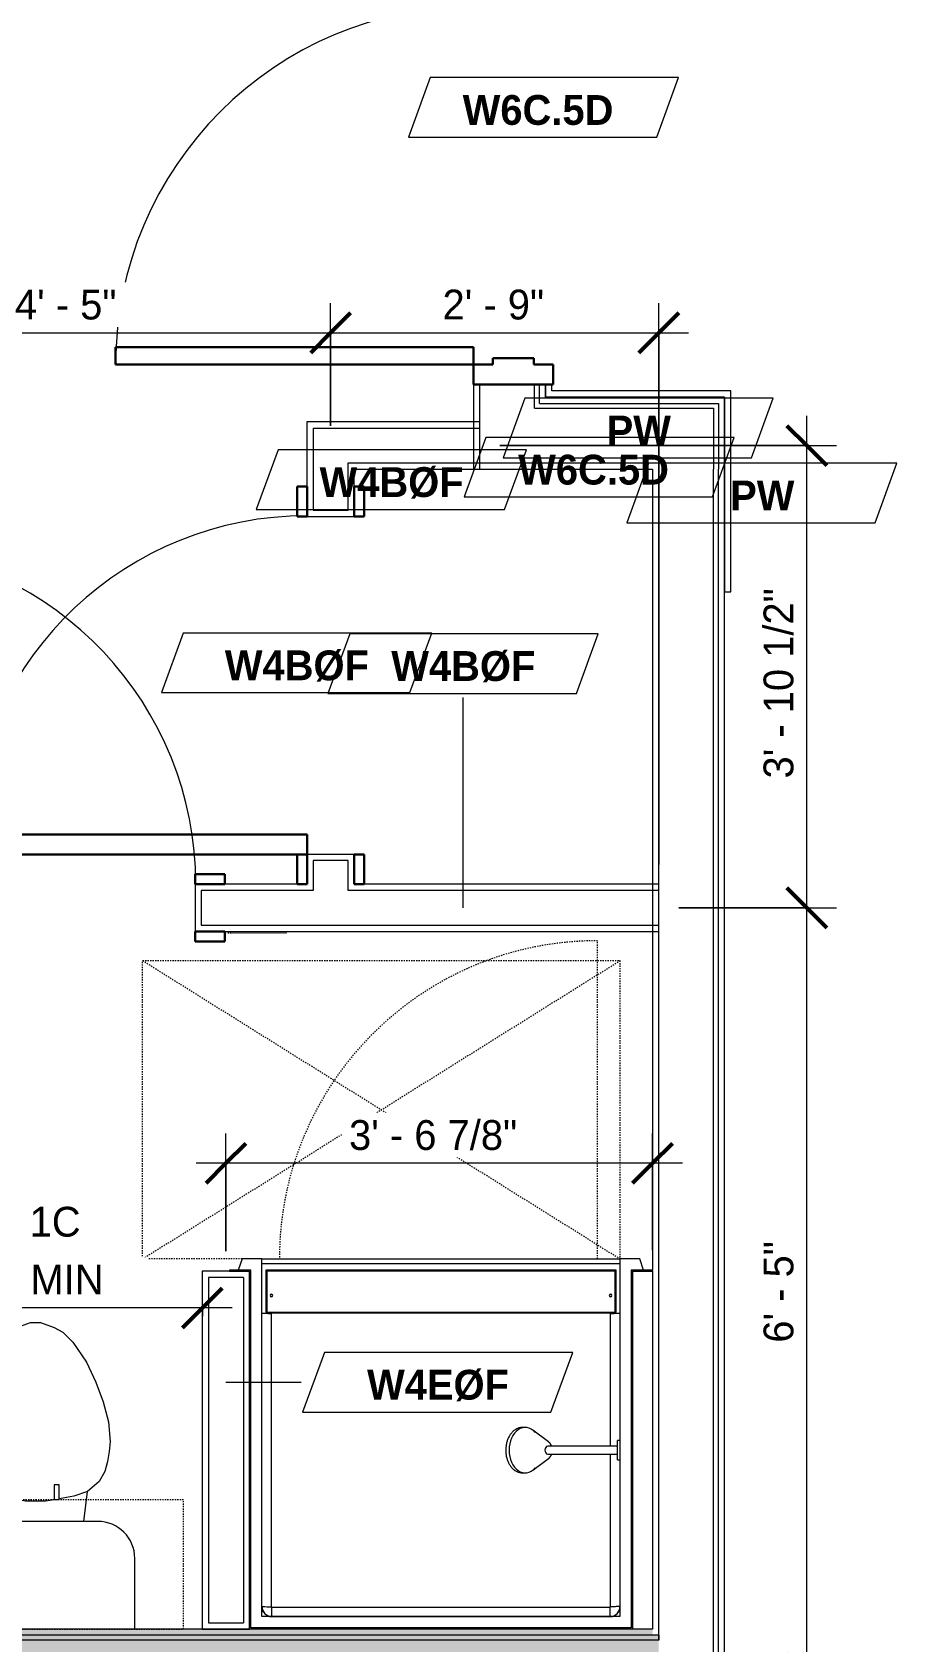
# Model space of a CAD drawing. Header units: inches. Extents: x -4010 to -1814, y 9846 to 12241.
# Drawn here: x -3549.7 to -3462.7, y 10841.3 to 11003.3 of the extents above; entities that cross this region are included whole.
import ezdxf

# ---------------------------------------------------------------- set-up
doc = ezdxf.new("R2010")
doc.units = ezdxf.units.IN
doc.header["$MEASUREMENT"] = 0
doc.linetypes.add('Dash', pattern=[0.25, 0.125, -0.125])
doc.linetypes.add('Dash 3_32_', pattern=[0.1875, 0.09375, -0.09375])
for name, color, linetype, lineweight in [('0-1', 7, 'Continuous', 5), ('0-3', 8, 'Continuous', 9), ('A-ANNO-DIMS', 211, 'Continuous', 9), ('A-ANNO-DIMS-32', 211, 'Continuous', 9), ('A-DETL-1', 90, 'Dash 3_32_', 18), ('A-DOOR-1', 7, 'Continuous', 9), ('A-DOOR-2', 10, 'Continuous', 30), ('A-DOOR-3', 31, 'Continuous', 9), ('A-DOOR-4', 31, 'Continuous', 30), ('A-DOOR-FRAM-2', 10, 'Continuous', 30), ('A-DOOR-FRAM-3', 31, 'Continuous', 30), ('A-GENM', 5, 'Continuous', 9), ('A-GENM-HDLN', 13, 'Dash', 9), ('A-WALL', 113, 'Continuous', 18), ('A-WALL-2', 250, 'Continuous', 18), ('A-WALL-3', 113, 'Continuous', 9), ('A-WALL-IDEN', 211, 'Continuous', 9), ('G-ANNO-SYMB-3', 111, 'Continuous', 9), ('I-WALL-2', 241, 'Continuous', 5), ('I-WALL-3', 7, 'Continuous', 9), ('I-WALL-4', 2, 'Continuous', 9), ('P-SANR-FIXT', 6, 'Continuous', 9), ('P-SANR-FIXT-HDLN', 131, 'Dash', 9), ('Q-CASE', 31, 'Continuous', 9), ('Q-CASE-1', 31, 'Dash', 9)]:
    doc.layers.add(name, color=color, linetype=linetype, lineweight=lineweight)
doc.styles.add('Century Gothic', font='ufonts.com_century-gothic.ttf', dxfattribs={"height": 3})
doc.styles.add('Century Gothic_B_1', font='GOTHICB.TTF', dxfattribs={"height": 3})
doc.dimstyles.new('OD_1__HACK_2_1', dxfattribs={"dimscale": 12, "dimtxt": 3.132505, "dimasz": 0.333333, "dimexe": 0.25, "dimexo": 0.166667, "dimgap": 0.041667, "dimtad": 1, "dimdec": 4, "dimrnd": 0.0625, "dimzin": 3, "dimdsep": 46, "dimlunit": 4, "dimtxsty": 'Century Gothic', "dimblk1": 'OBLIQUE', "dimblk2": 'OBLIQUE', "dimsah": 1, "dimcen": 0.09, "dimdle": 0.25, "dimazin": 0, "dimtfac": 1, "dimtdec": 4, "dimtix": 1, "dimtmove": 0, "dimatfit": 3, "dimfxl": 1, "dimtvp": 1, "dimtfill": 1, "dimfrac": 2, "dimtolj": 1, "dimtzin": 0, "dimarcsym": 2})

# ---------------------------------------------------------------- blocks, each defined once
blk = doc.blocks.new('HOLLOW METAL - UNIT DOOR-2191977-UNIT PLANS - 2ND _ 3RD FLOOR')
at = {"layer": 'A-DOOR-1'}
blk.add_arc((18, -3.875), 36, 180, 270, dxfattribs=at)
at = {"layer": 'A-DOOR-2'}
for p, q in [((16.25, -3.875), (18, -3.875)), ((16.25, -39.875), (16.25, -3.875)), ((18, -3.875), (18, -39.875)), ((18, -39.875), (16.25, -39.875))]:
    blk.add_line(p, q, dxfattribs=at)
at = {"layer": 'A-DOOR-FRAM-2'}
for p, q in [((-20, 4.125), (-18, 4.125)), ((-20, -3.875), (-20, 4.125)), ((-18, 4.125), (-18, 2.1875)), ((18, 4.125), (20, 4.125)), ((18, 2.1875), (18, 4.125)), ((20, 4.125), (20, -3.875)), ((-18, 2.1875), (-17.375, 2.1875)), ((-17.375, 2.1875), (-17.375, -1.9375)), ((17.375, 2.1875), (18, 2.1875)), ((17.375, -1.9375), (17.375, 2.1875)), ((-18, -1.9375), (-18, -3.875)), ((-17.375, -1.9375), (-18, -1.9375)), ((18, -1.9375), (17.375, -1.9375)), ((18, -3.875), (18, -1.9375)), ((-18, -3.875), (-20, -3.875)), ((20, -3.875), (18, -3.875))]:
    blk.add_line(p, q, dxfattribs=at)
blk = doc.blocks.new('CTR - 1st Phase - Common Walls_rvt-1-UNIT PLANS - 2ND _ 3RD FLOOR')
at = {"layer": 'I-WALL-2'}
for points in [[(-3489.45, 10842), (-3487.3, 10842), (-3487.3, 10842.63), (-3852.47, 10842.63), (-3852.47, 10842), (-3494.85, 10842)], [(-3486.67, 10841.5), (-3486.67, 10842), (-3852.47, 10842), (-3852.47, 10841.5), (-3487.3, 10841.5)], [(-3487.3, 10836), (-3486.67, 10836), (-3486.67, 10841.5), (-3852.47, 10841.5), (-3852.47, 10836), (-3494.85, 10836)]]:
    blk.add_hatch(color=256, dxfattribs=at).paths.add_polyline_path(points, flags=0)
at = {"layer": 'A-WALL-2'}
for p, q in [((-3504.67, 10966.56), (-3504.67, 10967.85)), ((-3499.17, 10966.56), (-3499.17, 10967.85)), ((-3498.67, 10966.56), (-3498.67, 10967.85)), ((-3504.67, 10965.44), (-3504.67, 10966.56)), ((-3499.17, 10965.94), (-3499.17, 10966.56)), ((-3498.67, 10965.94), (-3498.67, 10966.56)), ((-3504.67, 10959.94), (-3504.67, 10965.44)), ((-3499.17, 10965.44), (-3499.17, 10965.94)), ((-3499.17, 10965.44), (-3481.17, 10965.44)), ((-3498.67, 10965.94), (-3480.67, 10965.94)), ((-3481.17, 10965.44), (-3481.17, 10959.94)), ((-3480.67, 10965.94), (-3480.67, 10965.44)), ((-3480.67, 10965.44), (-3480.67, 10959.31)), ((-3504.67, 10959.94), (-3486.67, 10959.94)), ((-3486.67, 10959.94), (-3486.67, 10959.31)), ((-3481.17, 10959.94), (-3481.17, 10959.31)), ((-3486.67, 10842), (-3486.67, 10959.31)), ((-3481.17, 10717.06), (-3481.17, 10959.31)), ((-3480.67, 10717.06), (-3480.67, 10959.31)), ((-3487.3, 10842), (-3852.47, 10842)), ((-3486.67, 10842), (-3487.3, 10842)), ((-3486.67, 10842), (-3486.67, 10841.5)), ((-3486.67, 10841.5), (-3486.67, 10842)), ((-3487.3, 10841.5), (-3852.47, 10841.5)), ((-3486.67, 10841.5), (-3487.3, 10841.5))]:
    blk.add_line(p, q, dxfattribs=at)
at = {"layer": 'I-WALL-3'}
for p, q in [((-3505.3, 10967.85), (-3505.3, 10966.56)), ((-3498.05, 10966.56), (-3498.05, 10967.85)), ((-3498.05, 10967.85), (-3498.05, 10967.19)), ((-3497.42, 10967.19), (-3497.42, 10967.85)), ((-3505.3, 10966.56), (-3505.3, 10959.94)), ((-3498.05, 10967.19), (-3498.05, 10966.56)), ((-3480.05, 10966.56), (-3498.05, 10966.56)), ((-3498.05, 10966.56), (-3480.05, 10966.56)), ((-3479.42, 10967.19), (-3497.42, 10967.19)), ((-3480.05, 10965.94), (-3480.05, 10966.56)), ((-3480.05, 10966.56), (-3480.05, 10946.97)), ((-3479.42, 10966.56), (-3479.42, 10967.19)), ((-3479.42, 10946.97), (-3479.42, 10966.56)), ((-3480.05, 10959.31), (-3480.05, 10965.94)), ((-3505.3, 10959.94), (-3505.3, 10959.31)), ((-3505.3, 10959.31), (-3487.3, 10959.31)), ((-3487.3, 10959.31), (-3487.3, 10878.75)), ((-3480.05, 10717.06), (-3480.05, 10959.31)), ((-3480.05, 10946.97), (-3479.42, 10946.97)), ((-3487.3, 10878.63), (-3487.3, 10842.63)), ((-3527.82, 10842.63), (-3852.47, 10842.63)), ((-3487.3, 10842.63), (-3489.32, 10842.63))]:
    blk.add_line(p, q, dxfattribs=at)
at = {"layer": '0-3', "rotation": 270.0000000000081}
blk.add_blockref('HOLLOW METAL - UNIT DOOR-2191977-UNIT PLANS - 2ND _ 3RD FLOOR', (-3501.42, 10987.85), dxfattribs=at)
blk = doc.blocks.new('SWING - SINGLE - FLUSH - 2-10 x 6-8 - PRIVACY-3199405-UNIT PLANS - 2ND _ 3RD FLOOR')
at = {"layer": 'A-DOOR-3'}
blk.add_arc((17, -2.37), 34.07, 180, 266.6343, dxfattribs=at)
at = {"layer": 'A-DOOR-4'}
for p, q in [((15, -2.37), (15, -36.38)), ((17, -2.37), (15, -2.37)), ((17, -2.37), (17, -36.38)), ((17, -36.38), (15, -36.38))]:
    blk.add_line(p, q, dxfattribs=at)
at = {"layer": 'A-DOOR-FRAM-3'}
for p, q in [((-20, 2.38), (-20, 3.38)), ((-20, 3.38), (-17, 3.38)), ((-17, 3.38), (-17, 2.38)), ((17, 2.38), (17, 3.38)), ((17, 3.38), (20, 3.38)), ((20, 3.38), (20, 2.38)), ((-17, 2.38), (-20, 2.38)), ((20, 2.38), (17, 2.38)), ((-20, -2.37), (-17, -2.37)), ((-20, -3.37), (-20, -2.37)), ((-17, -2.37), (-17, -3.37)), ((17, -2.37), (20, -2.37)), ((17, -3.37), (17, -2.37)), ((20, -2.37), (20, -3.37)), ((-17, -3.37), (-20, -3.37)), ((20, -3.37), (17, -3.37))]:
    blk.add_line(p, q, dxfattribs=at)
blk = doc.blocks.new('SWING - SINGLE - FLUSH - 2-10 x 6-8 - PRIVACY-3928450-UNIT PLANS - 2ND _ 3RD FLOOR')
at = {"layer": 'A-DOOR-3'}
blk.add_arc((17, -2.37), 34.07, 180, 266.6343, dxfattribs=at)
at = {"layer": 'A-DOOR-4'}
for p, q in [((15, -2.37), (15, -36.38)), ((17, -2.37), (15, -2.37)), ((17, -2.37), (17, -36.38)), ((17, -36.38), (15, -36.38))]:
    blk.add_line(p, q, dxfattribs=at)
at = {"layer": 'A-DOOR-FRAM-3'}
for p, q in [((-20, 2.38), (-20, 3.38)), ((-20, 3.38), (-17, 3.38)), ((-17, 3.38), (-17, 2.38)), ((17, 2.38), (17, 3.38)), ((17, 3.38), (20, 3.38)), ((20, 3.38), (20, 2.38)), ((-17, 2.38), (-20, 2.38)), ((20, 2.38), (17, 2.38)), ((-20, -2.37), (-17, -2.37)), ((-20, -3.37), (-20, -2.37)), ((-17, -2.37), (-17, -3.37)), ((17, -2.37), (20, -2.37)), ((17, -3.37), (17, -2.37)), ((20, -2.37), (20, -3.37)), ((-17, -3.37), (-20, -3.37)), ((20, -3.37), (17, -3.37))]:
    blk.add_line(p, q, dxfattribs=at)
blk = doc.blocks.new('Toilet-Domestic-3D - Toilet-Domestic-3D-3234795-UNIT PLANS - 2ND _ 3RD FLOOR')
at = {"layer": 'P-SANR-FIXT'}
for p, q in [((-2.74, 11), (-1.87, 11.5)), ((-1.87, 11.5), (-0.5, 12)), ((-0.5, 12), (0.5, 12)), ((0.5, 12), (1.87, 11.5)), ((1.87, 11.5), (2.74, 11)), ((-5.13, 8), (-3.74, 10)), ((-3.74, 10), (-2.74, 11)), ((2.74, 11), (3.74, 10)), ((3.74, 10), (5.13, 8)), ((-6.06, 6), (-5.13, 8)), ((5.13, 8), (6.06, 6)), ((-6.79, 4), (-6.06, 6)), ((6.06, 6), (6.79, 4)), ((-7.33, 1.99), (-6.79, 4)), ((6.79, 4), (7.33, 1.99)), ((-7.5, 0), (-7.33, 1.99)), ((7.33, 1.99), (7.5, 0)), ((-7.41, -1), (-7.5, 0)), ((-7.24, -2), (-7.41, -1)), ((7.41, -1), (7.24, -2)), ((7.5, 0), (7.41, -1)), ((-6.97, -3), (-7.24, -2)), ((-6.4, -4), (-6.97, -3)), ((6.97, -3), (6.4, -4)), ((7.24, -2), (6.97, -3)), ((-5.21, -5), (-6.4, -4)), ((6.4, -4), (5.21, -5)), ((-3.84, -5.5), (-5.21, -5)), ((-4.86, -8.02), (-5.21, -5)), ((-2.61, -5.72), (-3.84, -5.5)), ((-1, -6), (-2.13, -5.8)), ((1, -6), (-1, -6)), ((1.89, -5.84), (1, -6)), ((3.84, -5.5), (2.37, -5.76)), ((5.21, -5), (3.84, -5.5)), ((4.86, -8.02), (5.21, -5)), ((6.25, -8.02), (-6.25, -8.02)), ((-9.98, -11.75), (-9.98, -18.86)), ((9.98, -18.86), (9.98, -11.75))]:
    blk.add_line(p, q, dxfattribs=at)
for centre, start, end in [((-6.25, -11.75), 90, 180), ((6.25, -11.75), 0, 90)]:
    blk.add_arc(centre, 3.73, start, end, dxfattribs=at)
blk = doc.blocks.new('ADA Clearances - 30_x48_-1721104-UNIT PLANS - 2ND _ 3RD FLOOR')
at = {"layer": 'A-GENM-HDLN'}
for p, q in [((15, 24), (-15, -24)), ((-15, 24), (15, -24)), ((-15, 14), (-15, 24)), ((-15, 24), (15, 24)), ((15, 24), (15, -24)), ((15, -24), (-15, -24))]:
    blk.add_line(p, q, dxfattribs=at)
blk = doc.blocks.new('300 Series Wall Hung Cabinet_326 - 30_-2909952-UNIT PLANS - 2ND _ 3RD FLOOR')
at = {"layer": 'Q-CASE'}
for p, q in [((-2.5, -13.19), (-2.01, -13.19)), ((-2.5, -13.19), (-2.5, -14.69)), ((-2.01, -14.69), (-2.01, -13.19)), ((2, -13.19), (2.49, -13.19)), ((2, -13.19), (2, -14.69)), ((2.49, -14.69), (2.49, -13.19)), ((-2.5, -14.69), (-2.01, -14.69)), ((2, -14.69), (2.49, -14.69))]:
    blk.add_line(p, q, dxfattribs=at)
at = {"layer": 'Q-CASE-1'}
for p, q in [((15, -0.19), (-15, -0.19)), ((-15, -0.19), (-15, -13.19)), ((15, -13.19), (15, -0.19)), ((-15, -13.19), (15, -13.19))]:
    blk.add_line(p, q, dxfattribs=at)
blk = doc.blocks.new('4LBS24238A75FTB_V2 - 4LBS24238A75FTB_V2-3755113-UNIT PLANS - 2ND _ 3RD FLOOR')
at = {"layer": 'P-SANR-FIXT'}
for p, q in [((-0.75, 37.75), (-1.13, 36.62)), ((1.25, 37.75), (-0.75, 37.75)), ((1.25, 37.75), (37.25, 37.75)), ((1.25, 37.25), (1.25, 37.75)), ((1.25, 1.75), (1.25, 37.75)), ((37.25, 37.25), (1.25, 37.25)), ((37.25, 37.75), (37.25, 37.25)), ((39.25, 37.75), (37.25, 37.75)), ((37.25, 37.75), (37.25, 19.48)), ((39.63, 36.62), (39.25, 37.75)), ((0.12, 36.62), (-2.02, 36.62)), ((-2.02, 36.62), (-2.02, 36.5)), ((-2.02, 36.5), (0, 36.5)), ((0, 0.5), (0, 36.5)), ((0.12, 0.63), (0.12, 36.62)), ((1.62, 36.62), (1.62, 32.27)), ((36.88, 36.62), (1.62, 36.62)), ((36.75, 36.5), (1.75, 36.5)), ((1.75, 36.5), (1.75, 32.38)), ((36.75, 32.38), (36.75, 36.5)), ((36.88, 32.27), (36.88, 36.62)), ((40.52, 36.62), (38.38, 36.62)), ((38.38, 36.62), (38.38, 0.63)), ((38.5, 36.5), (38.5, 0.5)), ((38.5, 36.5), (40.52, 36.5)), ((40.52, 36.5), (40.52, 36.62)), ((1.75, 32.38), (36.75, 32.38)), ((2.2, 2.75), (2.2, 32.27)), ((36.3, 32.27), (2.2, 32.27)), ((36.3, 18.89), (36.3, 32.27)), ((36.3, 2.75), (36.3, 18.11)), ((37.25, 17.52), (37.25, 1.75)), ((37.25, 1.75), (1.25, 1.75)), ((1.28, 2.51), (1.3, 2.43)), ((1.37, 2.28), (1.38, 2.26)), ((1.4, 2.23), (1.42, 2.2)), ((1.51, 2.08), (1.58, 2.01)), ((1.7, 1.92), (1.73, 1.9)), ((1.93, 1.8), (2.01, 1.78)), ((2.25, 2.7), (36.25, 2.7)), ((2.25, 1.75), (2.25, 1.77)), ((2.25, 1.77), (36.25, 1.77)), ((36.25, 1.75), (36.25, 1.77)), ((36.49, 1.78), (36.57, 1.8)), ((36.77, 1.9), (36.8, 1.92)), ((36.92, 2.01), (36.99, 2.08)), ((37.08, 2.2), (37.1, 2.23)), ((37.12, 2.26), (37.13, 2.28)), ((37.2, 2.43), (37.22, 2.51)), ((38.5, 0.5), (0, 0.5)), ((38.38, 0.63), (0.12, 0.63))]:
    blk.add_line(p, q, dxfattribs=at)
for centre, radius, start, end in [((2.2, 34.06), 0.125, 0, 180), ((2.2, 34.06), 0.125, 180, 0), ((36.3, 34.06), 0.125, 0, 180), ((36.3, 34.06), 0.125, 180, 0), ((2.25, 2.75), 1, 180, 270), ((36.25, 2.75), 1, 270, 0)]:
    blk.add_arc(centre, radius, start, end, dxfattribs=at)
for centre, major_axis, start_param, end_param in [((2.2, 32.28), (-0.95, 0), 0, 1.570796), ((36.3, 32.28), (0.95, 0), 4.712389, 6.283185)]:
    blk.add_ellipse(centre, major_axis=major_axis, ratio=0.019505, start_param=start_param, end_param=end_param, dxfattribs=at)
for points, knots in [([(1.25, 2.77), (1.25, 2.77), (1.27, 2.76), (1.4, 2.76), (1.64, 2.75), (1.95, 2.75), (2.12, 2.75), (2.2, 2.75)], [-1, -1, -1, -1, -0.833333, -0.666667, -0.333333, -0.166667, 0, 0, 0, 0]), ([(1.25, 2.77), (1.25, 2.7), (1.26, 2.57), (1.34, 2.32), (1.52, 2.04), (1.8, 1.86), (2.05, 1.78), (2.18, 1.77), (2.25, 1.77)], [-1, -1, -1, -1, -0.875, -0.75, -0.5, -0.25, -0.125, 0, 0, 0, 0]), ([(1.59, 2), (1.54, 2.04), (1.47, 2.12), (1.41, 2.21), (1.38, 2.25)], [0.4611793, 0.4611793, 0.4611793, 0.4611793, 0.5714286, 0.6665731, 0.6665731, 0.6665731, 0.6665731]), ([(2.25, 1.75), (2.17, 1.75), (2.03, 1.77), (1.86, 1.82), (1.77, 1.87), (1.75, 1.88)], [0, 0, 0, 0, 0.1428571, 0.2857143, 0.3333068, 0.3333068, 0.3333068, 0.3333068]), ([(2.2, 2.75), (2.2, 2.74), (2.2, 2.74), (2.2, 2.73), (2.21, 2.72), (2.21, 2.72), (2.22, 2.71), (2.23, 2.71), (2.24, 2.7), (2.24, 2.7), (2.25, 2.7), (2.25, 2.7)], [-1, -1, -1, -1, -0.833333, -0.75, -0.666667, -0.583333, -0.416667, -0.291667, -0.208333, -0.083333, 0, 0, 0, 0]), ([(36.25, 1.77), (36.32, 1.77), (36.45, 1.78), (36.7, 1.86), (36.98, 2.04), (37.16, 2.32), (37.24, 2.57), (37.25, 2.7), (37.25, 2.77)], [-1, -1, -1, -1, -0.875, -0.75, -0.5, -0.25, -0.125, 0, 0, 0, 0]), ([(36.25, 2.7), (36.26, 2.7), (36.26, 2.7), (36.27, 2.7), (36.28, 2.71), (36.28, 2.71), (36.29, 2.72), (36.29, 2.73), (36.3, 2.74), (36.3, 2.74), (36.3, 2.75), (36.3, 2.75)], [-1, -1, -1, -1, -0.833333, -0.75, -0.666667, -0.583333, -0.416667, -0.291667, -0.208333, -0.083333, 0, 0, 0, 0]), ([(36.25, 1.8), (36.25, 1.82), (36.25, 1.91), (36.25, 2.14), (36.25, 2.45), (36.25, 2.62), (36.25, 2.7)], [-0.8333333, -0.8333333, -0.8333333, -0.8333333, -0.6666667, -0.3333333, -0.1666667, 0, 0, 0, 0]), ([(36.75, 1.88), (36.7, 1.85), (36.59, 1.8), (36.42, 1.76), (36.31, 1.75), (36.25, 1.75)], [0.6666667, 0.6666667, 0.6666667, 0.6666667, 0.7857143, 0.8928571, 1, 1, 1, 1]), ([(37.01, 2.1), (36.97, 2.05), (36.89, 1.97), (36.79, 1.91), (36.75, 1.88)], [0.4475924, 0.4475924, 0.4475924, 0.4475924, 0.5714286, 0.6665731, 0.6665731, 0.6665731, 0.6665731]), ([(37.19, 2.42), (37.18, 2.38), (37.16, 2.33), (37.13, 2.27), (37.12, 2.25)], [0.2174647, 0.2174647, 0.2174647, 0.2174647, 0.2857143, 0.3333068, 0.3333068, 0.3333068, 0.3333068])]:
    blk.add_open_spline(points, degree=3, knots=knots, dxfattribs=at)
for points in [[(1.25, 2.71), (1.25, 2.72), (1.25, 2.74), (1.25, 2.75)], [(1.38, 2.25), (1.37, 2.27), (1.36, 2.3), (1.35, 2.32)], [(1.75, 1.88), (1.71, 1.91), (1.67, 1.94), (1.63, 1.97)], [(2.25, 1.8), (2.25, 1.82), (2.25, 1.88), (2.25, 2.03), (2.25, 2.22), (2.25, 2.45), (2.25, 2.62), (2.25, 2.7)], [(37.25, 2.77), (37.25, 2.77), (37.23, 2.76), (37.13, 2.76), (36.98, 2.76), (36.78, 2.75), (36.55, 2.75), (36.38, 2.75), (36.3, 2.75)], [(37.12, 2.25), (37.09, 2.21), (37.07, 2.18), (37.04, 2.14)], [(37.25, 2.75), (37.25, 2.72), (37.25, 2.7), (37.25, 2.67)]]:
    blk.add_open_spline(points, degree=3, dxfattribs=at)
at = {"layer": 'P-SANR-FIXT-HDLN'}
blk.add_line((35, 37.75), (35, 69.75), dxfattribs=at)
blk.add_arc((35, 37.75), 32, 90, 180, dxfattribs=at)
blk = doc.blocks.new('Shower Head - Shower Head-3265626-UNIT PLANS - 2ND _ 3RD FLOOR')
at = {"layer": 'P-SANR-FIXT'}
for p, q in [((-0.98, 0), (0.98, 0)), ((-0.98, 0), (-0.98, -0.26)), ((0.98, -0.26), (-0.98, -0.26)), ((-0.39, -0.26), (-0.39, -1)), ((0.39, -1), (0.39, -0.26)), ((0.98, -0.26), (0.98, 0)), ((-0.39, -6.01), (-0.39, -7.27)), ((0.39, -7.27), (0.39, -6.01)), ((-0.84, -7.19), (-2.02, -8.78)), ((2.02, -8.78), (0.84, -7.19)), ((-2.28, -9.54), (-2.28, -9.81)), ((2.28, -9.81), (2.28, -9.54))]:
    blk.add_line(p, q, dxfattribs=at)
at = {"layer": 'P-SANR-FIXT', "flags": 128}
for points in [[(-0.39, -1), (-0.39, -1.29), (-0.39, -1.57), (-0.39, -1.85), (-0.39, -2.13), (-0.39, -2.41), (-0.39, -2.69), (-0.39, -2.96), (-0.39, -3.23), (-0.39, -3.5), (-0.39, -3.76), (-0.39, -4.02), (-0.39, -4.27), (-0.39, -4.52), (-0.39, -4.77), (-0.39, -5), (-0.39, -5.23), (-0.39, -5.46), (-0.39, -5.67), (-0.39, -5.88), (-0.39, -6.01)], [(0.39, -6.01), (0.39, -5.81), (0.39, -5.6), (0.39, -5.38), (0.39, -5.15), (0.39, -4.92), (0.39, -4.68), (0.39, -4.43), (0.39, -4.18), (0.39, -3.93), (0.39, -3.67), (0.39, -3.4), (0.39, -3.13), (0.39, -2.86), (0.39, -2.59), (0.39, -2.31), (0.39, -2.03), (0.39, -1.75), (0.39, -1.46), (0.39, -1.18), (0.39, -1)], [(-0.39, -6.87), (-0.43, -6.88), (-0.46, -6.9), (-0.49, -6.91), (-0.52, -6.93), (-0.55, -6.94), (-0.58, -6.96), (-0.61, -6.98), (-0.64, -7), (-0.67, -7.03), (-0.7, -7.05), (-0.73, -7.07), (-0.76, -7.1), (-0.78, -7.13), (-0.81, -7.16), (-0.83, -7.19), (-0.84, -7.19)], [(0.84, -7.19), (0.81, -7.16), (0.79, -7.13), (0.76, -7.1), (0.73, -7.08), (0.7, -7.05), (0.68, -7.03), (0.65, -7.01), (0.62, -6.98), (0.59, -6.97), (0.56, -6.95), (0.53, -6.93), (0.49, -6.91), (0.46, -6.9), (0.43, -6.89), (0.4, -6.87)], [(-2.28, -9.81), (-2.28, -9.88), (-2.28, -9.95), (-2.27, -10.02), (-2.25, -10.09), (-2.24, -10.16), (-2.21, -10.23), (-2.19, -10.3), (-2.16, -10.36), (-2.13, -10.43), (-2.09, -10.49), (-2.05, -10.55), (-2.01, -10.61), (-1.97, -10.67), (-1.92, -10.73), (-1.86, -10.79), (-1.81, -10.84), (-1.75, -10.89), (-1.69, -10.94), (-1.63, -10.99), (-1.57, -11.04), (-1.5, -11.08), (-1.43, -11.12), (-1.36, -11.16), (-1.28, -11.2), (-1.21, -11.24), (-1.13, -11.27), (-1.05, -11.3), (-0.97, -11.33), (-0.89, -11.36), (-0.81, -11.38), (-0.72, -11.4), (-0.64, -11.42), (-0.55, -11.44), (-0.47, -11.45), (-0.38, -11.46), (-0.29, -11.47), (-0.2, -11.48), (-0.11, -11.49), (-0.02, -11.49), (0, -11.49)], [(0, -11.49), (0.09, -11.49), (0.18, -11.48), (0.27, -11.48), (0.35, -11.47), (0.44, -11.46), (0.53, -11.44), (0.62, -11.43), (0.7, -11.41), (0.79, -11.39), (0.87, -11.36), (0.95, -11.34), (1.03, -11.31), (1.11, -11.28), (1.19, -11.25), (1.26, -11.21), (1.34, -11.17), (1.41, -11.13), (1.48, -11.09), (1.55, -11.05), (1.61, -11), (1.68, -10.95), (1.74, -10.9), (1.8, -10.85), (1.85, -10.8), (1.9, -10.74), (1.95, -10.69), (2, -10.63), (2.04, -10.57), (2.08, -10.51), (2.12, -10.44), (2.15, -10.38), (2.18, -10.31), (2.21, -10.25), (2.23, -10.18), (2.25, -10.11), (2.26, -10.04), (2.27, -9.97), (2.28, -9.9), (2.28, -9.83), (2.28, -9.81)]]:
    blk.add_lwpolyline(points, dxfattribs=at)
at = {"layer": 'P-SANR-FIXT'}
for centre, major_axis, start_param, end_param in [((0, -7.27), (0.394, 0), 3.141593, 4.712389), ((0, -7.27), (-0.394, 0), 1.570796, 3.141593), ((0, -9.54), (2.28, 0), 2.468394, 4.712389), ((0, -9.54), (-2.28, 0), 1.570796, 3.814791)]:
    blk.add_ellipse(centre, major_axis=major_axis, ratio=0.707107, start_param=start_param, end_param=end_param, dxfattribs=at)
blk = doc.blocks.new('DIMBLOCK275-UNIT PLANS - 2ND _ 3RD FLOOR')
at = {"layer": 'A-ANNO-DIMS-32'}
for p, q in [((-3519.67, 10963.69), (-3519.67, 10976.03)), ((-3572.67, 10974.56), (-3572.67, 10970.03)), ((-3572.67, 10973.03), (-3572.67, 10974.56)), ((-3572.67, 10973.03), (-3519.67, 10973.03)), ((-3519.67, 10973.03), (-3519.67, 10963.69))]:
    blk.add_line(p, q, dxfattribs=at)
at = {"layer": 'A-ANNO-DIMS-32', "lineweight": 50}
for p, q in [((-3572.67, 10973.03), (-3570.67, 10975.03)), ((-3519.67, 10973.03), (-3517.67, 10975.03)), ((-3572.67, 10973.03), (-3574.67, 10971.03)), ((-3519.67, 10973.03), (-3521.67, 10971.03))]:
    blk.add_line(p, q, dxfattribs=at)
at = {"layer": 'A-ANNO-DIMS-32', "color": 0, "insert": (-3551.42, 10977.38), "char_height": 3, "width": 12.5897, "attachment_point": 1, "line_spacing_factor": 0.984502, "style": 'Century Gothic', "bg_fill": 3, "box_fill_scale": 1.25, "bg_fill_color": 256, "bg_fill_true_color": 13158600, "bg_fill_transparency": 0}
blk.add_mtext('4\' - 5"', dxfattribs=at)
blk = doc.blocks.new('_Oblique')
at = {"color": 0, "linetype": 'ByBlock', "lineweight": -2}
blk.add_line((-0.5, -0.5), (0.5, 0.5), dxfattribs=at)
blk = doc.blocks.new('DIMBLOCK276-UNIT PLANS - 2ND _ 3RD FLOOR')
at = {"layer": 'A-ANNO-DIMS-32'}
for p, q in [((-3519.67, 10963.69), (-3519.67, 10976.03)), ((-3486.67, 10919.56), (-3486.67, 10976.03)), ((-3519.67, 10973.03), (-3483.67, 10973.03)), ((-3519.67, 10973.03), (-3519.67, 10963.69)), ((-3486.67, 10973.03), (-3486.67, 10919.56))]:
    blk.add_line(p, q, dxfattribs=at)
at = {"layer": 'A-ANNO-DIMS-32', "lineweight": 50}
for p, q in [((-3519.67, 10973.03), (-3517.67, 10975.03)), ((-3486.67, 10973.03), (-3484.67, 10975.03)), ((-3519.67, 10973.03), (-3521.67, 10971.03)), ((-3486.67, 10973.03), (-3488.67, 10971.03))]:
    blk.add_line(p, q, dxfattribs=at)
at = {"layer": 'A-ANNO-DIMS-32', "color": 0, "insert": (-3508.42, 10977.38), "char_height": 3, "width": 12.5897, "attachment_point": 1, "line_spacing_factor": 0.984502, "style": 'Century Gothic', "bg_fill": 3, "box_fill_scale": 1.25, "bg_fill_color": 256, "bg_fill_true_color": 13158600, "bg_fill_transparency": 0}
blk.add_mtext('2\' - 9"', dxfattribs=at)
blk = doc.blocks.new('DIMBLOCK278-UNIT PLANS - 2ND _ 3RD FLOOR')
at = {"layer": 'A-ANNO-DIMS-32', "lineweight": 50}
for p, q in [((-3471.79, 10915.19), (-3473.79, 10917.19)), ((-3471.79, 10915.19), (-3469.79, 10913.19)), ((-3471.79, 10838.19), (-3473.79, 10840.19)), ((-3471.79, 10838.19), (-3469.79, 10836.19))]:
    blk.add_line(p, q, dxfattribs=at)
at = {"layer": 'A-ANNO-DIMS-32'}
for p, q in [((-3484.67, 10915.19), (-3468.79, 10915.19)), ((-3471.79, 10915.19), (-3484.67, 10915.19)), ((-3471.79, 10835.19), (-3471.79, 10915.19)), ((-3487.67, 10838.19), (-3468.79, 10838.19)), ((-3471.79, 10838.19), (-3487.67, 10838.19))]:
    blk.add_line(p, q, dxfattribs=at)
at = {"layer": 'A-ANNO-DIMS-32', "color": 0, "insert": (-3476.14, 10871.44), "char_height": 3, "width": 12.5897, "attachment_point": 1, "rotation": 90, "line_spacing_factor": 0.984502, "style": 'Century Gothic', "bg_fill": 3, "box_fill_scale": 1.25, "bg_fill_color": 256, "bg_fill_true_color": 13158600, "bg_fill_transparency": 0}
blk.add_mtext('6\' - 5"', dxfattribs=at)
blk = doc.blocks.new('DIMBLOCK279-UNIT PLANS - 2ND _ 3RD FLOOR')
at = {"layer": 'A-ANNO-DIMS-32'}
for p, q in [((-3471.79, 10915.19), (-3471.79, 10964.69)), ((-3502.67, 10961.69), (-3468.79, 10961.69)), ((-3471.79, 10961.69), (-3502.67, 10961.69)), ((-3484.67, 10915.19), (-3468.79, 10915.19)), ((-3471.79, 10915.19), (-3484.67, 10915.19))]:
    blk.add_line(p, q, dxfattribs=at)
at = {"layer": 'A-ANNO-DIMS-32', "lineweight": 50}
for p, q in [((-3471.79, 10961.69), (-3473.79, 10963.69)), ((-3471.79, 10961.69), (-3469.79, 10959.69)), ((-3471.79, 10915.19), (-3473.79, 10917.19)), ((-3471.79, 10915.19), (-3469.79, 10913.19))]:
    blk.add_line(p, q, dxfattribs=at)
at = {"layer": 'A-ANNO-DIMS-32', "color": 0, "insert": (-3476.14, 10928.2), "char_height": 3, "width": 24.5827, "attachment_point": 1, "rotation": 90, "line_spacing_factor": 0.984502, "style": 'Century Gothic', "bg_fill": 3, "box_fill_scale": 1.25, "bg_fill_color": 256, "bg_fill_true_color": 13158600, "bg_fill_transparency": 0}
blk.add_mtext('3\' - 10 1/2"', dxfattribs=at)
blk = doc.blocks.new('DIMBLOCK369-UNIT PLANS - 2ND _ 3RD FLOOR')
at = {"layer": 'A-ANNO-DIMS-32'}
for p, q in [((-3566.11, 10868.63), (-3566.11, 10877.94)), ((-3532.57, 10874.11), (-3532.57, 10877.94)), ((-3529.57, 10874.94), (-3569.11, 10874.94)), ((-3566.11, 10874.94), (-3566.11, 10868.63)), ((-3532.57, 10874.94), (-3532.57, 10874.11))]:
    blk.add_line(p, q, dxfattribs=at)
at = {"layer": 'A-ANNO-DIMS-32', "lineweight": 50}
for p, q in [((-3566.11, 10874.94), (-3564.11, 10876.94)), ((-3532.57, 10874.94), (-3530.57, 10876.94)), ((-3566.11, 10874.94), (-3568.11, 10872.94)), ((-3532.57, 10874.94), (-3534.57, 10872.94))]:
    blk.add_line(p, q, dxfattribs=at)
at = {"layer": 'A-ANNO-DIMS-32', "color": 0, "insert": (-3556.85, 10879.29), "char_height": 3, "width": 18.0194, "attachment_point": 1, "line_spacing_factor": 0.984502, "style": 'Century Gothic', "bg_fill": 3, "box_fill_scale": 1.25, "bg_fill_color": 256, "bg_fill_true_color": 13158600, "bg_fill_transparency": 0}
blk.add_mtext('33" MIN', dxfattribs=at)
blk = doc.blocks.new('DIMBLOCK389-UNIT PLANS - 2ND _ 3RD FLOOR')
at = {"layer": 'A-ANNO-DIMS-32'}
for p, q in [((-3530.2, 10880.63), (-3530.2, 10892.49)), ((-3487.3, 10880.75), (-3487.3, 10892.49)), ((-3484.3, 10889.49), (-3533.2, 10889.49)), ((-3530.2, 10889.49), (-3530.2, 10880.63)), ((-3487.3, 10889.49), (-3487.3, 10880.75))]:
    blk.add_line(p, q, dxfattribs=at)
at = {"layer": 'A-ANNO-DIMS-32', "lineweight": 50}
for p, q in [((-3530.2, 10889.49), (-3528.2, 10891.49)), ((-3487.3, 10889.49), (-3485.3, 10891.49)), ((-3530.2, 10889.49), (-3532.2, 10887.49)), ((-3487.3, 10889.49), (-3489.3, 10887.49))]:
    blk.add_line(p, q, dxfattribs=at)
at = {"layer": 'A-ANNO-DIMS-32', "color": 0, "insert": (-3517.82, 10893.83), "char_height": 3, "width": 21.7784, "attachment_point": 1, "line_spacing_factor": 0.984502, "style": 'Century Gothic', "bg_fill": 3, "box_fill_scale": 1.25, "bg_fill_color": 256, "bg_fill_true_color": 13158600, "bg_fill_transparency": 0}
blk.add_mtext('3\' - 6 7/8"', dxfattribs=at)
blk = doc.blocks.new('Wall Tag - Arch Wall-3956453-UNIT PLANS - 2ND _ 3RD FLOOR')
at = {"layer": 'A-WALL-IDEN'}
for p, q in [((-0.3561, 0.0937), (-0.4244, -0.0937)), ((0.4244, 0.0937), (-0.3561, 0.0937)), ((0.3561, -0.0937), (0.4244, 0.0937)), ((-0.4244, -0.0937), (0.3561, -0.0937))]:
    blk.add_line(p, q, dxfattribs=at)

msp = doc.modelspace()

# ---------------------------------------------------------------- linework, layer by layer
at = {"layer": 'A-DETL-1'}
msp.add_line((-3524.12304, 10912.6269), (-3530.12304, 10912.6269), dxfattribs=at)
at = {"layer": 'A-WALL'}
for p, q in [((-3521.42374, 10963.4394), (-3504.67374, 10963.4394)), ((-3521.42374, 10963.4394), (-3521.42374, 10955.1894)), ((-3517.92374, 10959.9394), (-3504.67374, 10959.9394)), ((-3517.92374, 10955.1894), (-3517.92374, 10959.9394)), ((-3521.42374, 10955.1894), (-3517.92374, 10955.1894)), ((-3521.42374, 10919.9394), (-3521.42374, 10916.9394)), ((-3517.92374, 10919.9394), (-3521.42374, 10919.9394)), ((-3517.92374, 10916.9394), (-3517.92374, 10919.9394)), ((-3521.42374, 10916.9394), (-3532.67374, 10916.9394)), ((-3532.67374, 10916.9394), (-3532.67374, 10913.4394)), ((-3486.67374, 10916.9394), (-3517.92374, 10916.9394)), ((-3532.67374, 10913.4394), (-3486.67374, 10913.4394)), ((-3528.44765, 10878.0019), (-3531.94765, 10878.0019)), ((-3531.94765, 10878.0019), (-3531.94765, 10843.2519)), ((-3528.44765, 10878.0019), (-3528.44765, 10843.2519)), ((-3531.94765, 10843.2519), (-3528.44765, 10843.2519))]:
    msp.add_line(p, q, dxfattribs=at)
at = {"layer": 'A-WALL-3'}
for p, q in [((-3504.67374, 10964.0644), (-3522.04874, 10964.0644)), ((-3522.04874, 10964.0644), (-3522.04874, 10954.5644)), ((-3504.67374, 10959.3144), (-3504.67374, 10964.0644)), ((-3517.29874, 10959.3144), (-3504.67374, 10959.3144)), ((-3517.29874, 10954.5644), (-3517.29874, 10959.3144)), ((-3522.04874, 10954.5644), (-3517.29874, 10954.5644)), ((-3517.29874, 10920.5644), (-3522.04874, 10920.5644)), ((-3522.04874, 10920.5644), (-3522.04874, 10917.5644)), ((-3517.29874, 10917.5644), (-3517.29874, 10920.5644)), ((-3522.04874, 10917.5644), (-3533.29874, 10917.5644)), ((-3533.29874, 10917.5644), (-3533.29874, 10912.8144)), ((-3486.67374, 10917.5644), (-3517.29874, 10917.5644)), ((-3486.67374, 10912.8144), (-3486.67374, 10917.5644)), ((-3533.29874, 10912.8144), (-3486.67374, 10912.8144))]:
    msp.add_line(p, q, dxfattribs=at)
at = {"layer": 'I-WALL-4'}
for p, q in [((-3529.84656, 10878.6269), (-3532.57265, 10878.6269)), ((-3532.57265, 10878.6269), (-3532.57265, 10842.6269)), ((-3532.57265, 10842.6269), (-3527.82265, 10842.6269))]:
    msp.add_line(p, q, dxfattribs=at)

# ---------------------------------------------------------------- block references
at = {"layer": '0-1'}
msp.add_blockref('CTR - 1st Phase - Common Walls_rvt-1-UNIT PLANS - 2ND _ 3RD FLOOR', (0, 0), dxfattribs=at)
at = {"layer": 'A-DOOR-3'}
for name, p, rotation in [('SWING - SINGLE - FLUSH - 2-10 x 6-8 - PRIVACY-3928450-UNIT PLANS - 2ND _ 3RD FLOOR', (-3519.67374, 10937.5644), 270.0000000000081), ('SWING - SINGLE - FLUSH - 2-10 x 6-8 - PRIVACY-3199405-UNIT PLANS - 2ND _ 3RD FLOOR', (-3550.29874, 10915.1894), 180)]:
    msp.add_blockref(name, p, dxfattribs=dict(at, rotation=rotation))
at = {"layer": 'A-GENM', "rotation": 89.99999999980466}
msp.add_blockref('ADA Clearances - 30_x48_-1721104-UNIT PLANS - 2ND _ 3RD FLOOR', (-3514.57265, 10894.8769), dxfattribs=at)
at = {"layer": 'A-WALL-IDEN', "xscale": 31.99999999999999, "yscale": 31.99999999999999, "zscale": 31.99999999999999}
for p in [(-3498.25572, 10995.70815), (-3508.90839, 10867.46064)]:
    msp.add_blockref('Wall Tag - Arch Wall-3956453-UNIT PLANS - 2ND _ 3RD FLOOR', p, dxfattribs=at)
at = {"layer": 'P-SANR-FIXT'}
for name, p in [('4LBS24238A75FTB_V2 - 4LBS24238A75FTB_V2-3755113-UNIT PLANS - 2ND _ 3RD FLOOR', (-3527.82265, 10842.1269)), ('Toilet-Domestic-3D - Toilet-Domestic-3D-3234795-UNIT PLANS - 2ND _ 3RD FLOOR', (-3549.34194, 10861.48271))]:
    msp.add_blockref(name, p, dxfattribs=at)
at = {"layer": 'P-SANR-FIXT', "rotation": 270.0000000000065}
msp.add_blockref('Shower Head - Shower Head-3265626-UNIT PLANS - 2ND _ 3RD FLOOR', (-3490.57265, 10860.6269), dxfattribs=at)
at = {"layer": 'Q-CASE', "rotation": 180}
msp.add_blockref('300 Series Wall Hung Cabinet_326 - 30_-2909952-UNIT PLANS - 2ND _ 3RD FLOOR', (-3549.46694, 10842.44399), dxfattribs=at)

# ---------------------------------------------------------------- texts
at = {"layer": 'A-WALL-IDEN', "char_height": 3, "attachment_point": 1, "style": 'Century Gothic_B_1'}
for s, insert, width in [('W6C.5D', (-3506.39133, 10996.95568), 19.594), ('W4EØF', (-3516.00462, 10868.70818), 17.069)]:
    msp.add_mtext(s, dxfattribs=dict(at, insert=insert, width=width))
at = {"layer": 'G-ANNO-SYMB-3', "insert": (-3549.93985, 10885.10991), "char_height": 3, "width": 6.969, "attachment_point": 1, "style": 'Century Gothic'}
msp.add_mtext('1C', dxfattribs=at)

# ---------------------------------------------------------------- next in the draw order: dimensions: what is measured, and where the dimension line sits
at = {"layer": 'A-ANNO-DIMS'}
dim = msp.add_linear_dim(base=(-3519.67374, 10973.03421), p1=(-3572.67374, 10972.5644), p2=(-3519.67374, 10961.6894), dimstyle='OD_1__HACK_2_1', override={"dimpost": '<>', "dimfxl": 54.104211}, dxfattribs=at)
dim.commit()
dim.dimension.update_dxf_attribs({"geometry": 'DIMBLOCK275-UNIT PLANS - 2ND _ 3RD FLOOR', "text_midpoint": (-3546.17374, 10975.10967)})
dim = msp.add_linear_dim(base=(-3566.11124, 10874.94045), p1=(-3532.57265, 10872.11202), p2=(-3566.11124, 10866.63149), angle=0, text='33" MIN', dimstyle='OD_1__HACK_2_1', override={"dimpost": '<>', "dimfxl": 33.983427}, dxfattribs=at)
dim.commit()
dim.dimension.update_dxf_attribs({"geometry": 'DIMBLOCK369-UNIT PLANS - 2ND _ 3RD FLOOR', "text_midpoint": (-3549.34194, 10877.01591)})

# ---------------------------------------------------------------- next in the draw order: linework, layer by layer
at = {"layer": 'A-WALL-IDEN'}
msp.add_line((-3530.19765, 10867.46064), (-3522.64009, 10867.46064), dxfattribs=at)

# ---------------------------------------------------------------- next in the draw order: dimensions: what is measured, and where the dimension line sits
at = {"layer": 'A-ANNO-DIMS'}
dim = msp.add_linear_dim(base=(-3486.67374, 10973.03421), p1=(-3519.67374, 10961.6894), p2=(-3486.67374, 10917.5644), dimstyle='OD_1__HACK_2_1', override={"dimpost": '<>', "dimfxl": 55.100051}, dxfattribs=at)
dim.commit()
dim.dimension.update_dxf_attribs({"geometry": 'DIMBLOCK276-UNIT PLANS - 2ND _ 3RD FLOOR', "text_midpoint": (-3503.17374, 10975.10967)})

# ---------------------------------------------------------------- next in the draw order: linework, layer by layer
at = {"layer": 'A-WALL-IDEN'}
msp.add_line((-3506.35836, 10915.1894), (-3506.35836, 10936.34624), dxfattribs=at)

# ---------------------------------------------------------------- next in the draw order: block references
at = {"layer": 'A-WALL-IDEN', "xscale": 31.99999999999999, "yscale": 31.99999999999999, "zscale": 31.99999999999999}
msp.add_blockref('Wall Tag - Arch Wall-3956453-UNIT PLANS - 2ND _ 3RD FLOOR', (-3523.09175, 10939.83373), dxfattribs=at)

# ---------------------------------------------------------------- next in the draw order: texts
at = {"layer": 'A-WALL-IDEN', "char_height": 3, "width": 17.372, "attachment_point": 1, "style": 'Century Gothic_B_1'}
for insert in [(-3520.78399, 10959.51891), (-3530.30767, 10941.08127)]:
    msp.add_mtext('W4BØF', dxfattribs=dict(at, insert=insert))

# ---------------------------------------------------------------- next in the draw order: dimensions: what is measured, and where the dimension line sits
at = {"layer": 'A-ANNO-DIMS'}
dim = msp.add_linear_dim(base=(-3471.79333, 10915.1894), p1=(-3489.67374, 10838.1894), p2=(-3486.67374, 10915.1894), angle=90, dimstyle='OD_1__HACK_2_1', override={"dimpost": '<>', "dimfxl": 77.058419}, dxfattribs=at)
dim.commit()
dim.dimension.update_dxf_attribs({"geometry": 'DIMBLOCK278-UNIT PLANS - 2ND _ 3RD FLOOR', "text_midpoint": (-3473.86879, 10876.6894)})

# ---------------------------------------------------------------- next in the draw order: dimensions: what is measured, and where the dimension line sits
for base, p1, p2, angle, override, picture, middle in [((-3471.79333, 10961.6894), (-3486.67374, 10915.1894), (-3504.67374, 10961.6894), 90, {"dimpost": '<>', "dimfxl": 49.86231}, 'DIMBLOCK279-UNIT PLANS - 2ND _ 3RD FLOOR', (-3474.035, 10938.4394)), ((-3530.19765, 10889.48848), (-3487.29874, 10878.7519), (-3530.19765, 10878.6269), 0, {"dimpost": '<>', "dimfxl": 42.899091}, 'DIMBLOCK389-UNIT PLANS - 2ND _ 3RD FLOOR', (-3508.74819, 10891.73016))]:
    dim = msp.add_linear_dim(base=base, p1=p1, p2=p2, angle=angle, dimstyle='OD_1__HACK_2_1', override=override, dxfattribs=at)
    dim.commit()
    dim.dimension.update_dxf_attribs({"geometry": picture, "text_midpoint": middle})

# ---------------------------------------------------------------- next in the draw order: block references
at = {"layer": 'A-WALL-IDEN', "xscale": 31.99999999999999, "yscale": 31.99999999999999, "zscale": 31.99999999999999}
for p in [(-3488.73624, 10963.45888), (-3492.67374, 10959.52138), (-3513.56807, 10958.27138), (-3476.31822, 10956.92388), (-3506.35836, 10939.76426)]:
    msp.add_blockref('Wall Tag - Arch Wall-3956453-UNIT PLANS - 2ND _ 3RD FLOOR', p, dxfattribs=at)

# ---------------------------------------------------------------- next in the draw order: texts
at = {"layer": 'A-WALL-IDEN', "char_height": 3, "attachment_point": 1, "style": 'Century Gothic_B_1'}
for s, insert, width in [('PW', (-3491.91436, 10964.70641), 7.575), ('W6C.5D', (-3500.80934, 10960.76891), 19.594), ('PW', (-3479.49635, 10958.17141), 7.575), ('W4BØF', (-3513.57428, 10941.01179), 17.372)]:
    msp.add_mtext(s, dxfattribs=dict(at, insert=insert, width=width))

doc.saveas('drawing.dxf')
